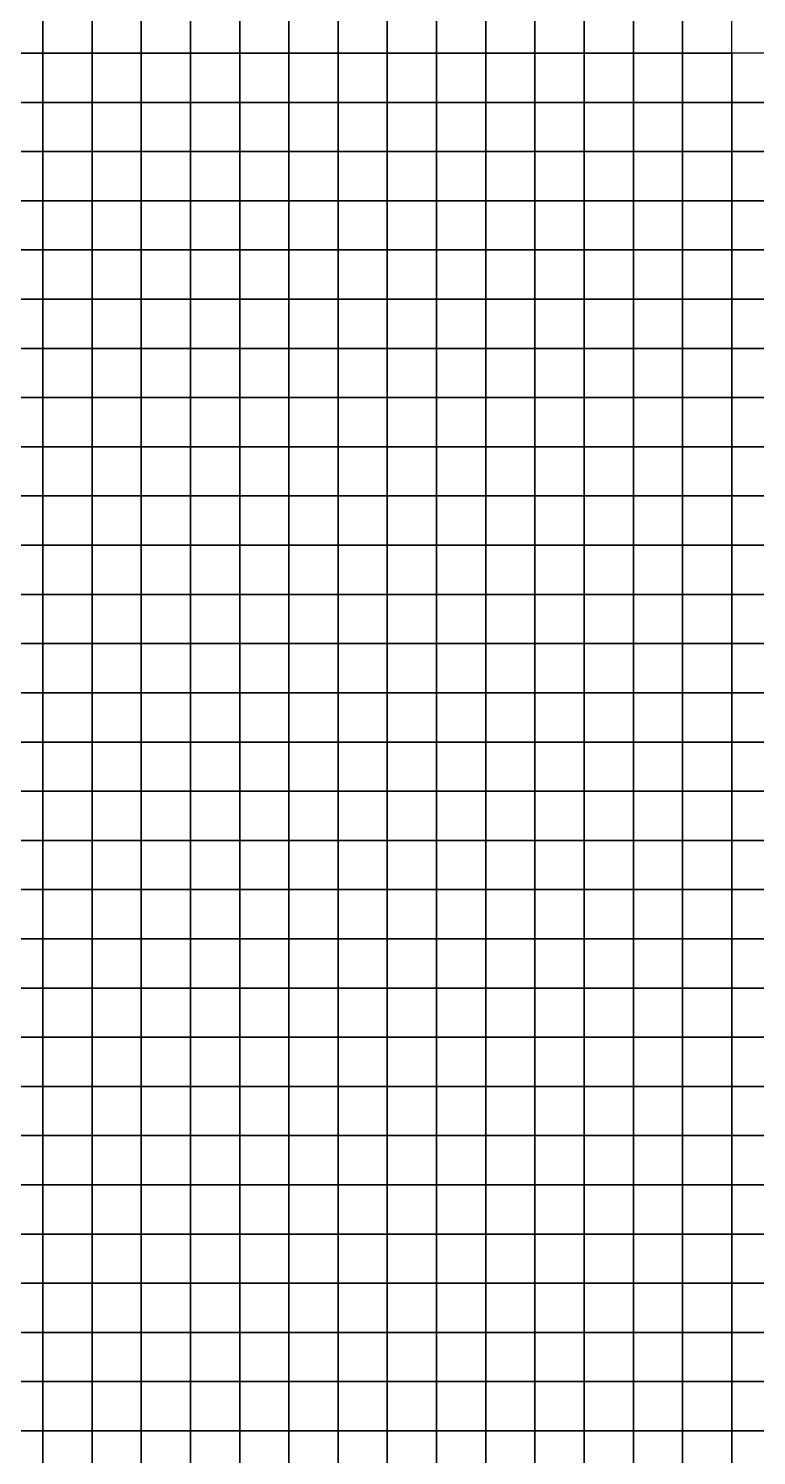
# Model space of a CAD drawing. Extents: x -2.8 to 74.5, y -0.2 to 18.4.
# Drawn here: x 57.41 to 60.37, y 6.1 to 11.9 of the extents above; entities that cross this region are included whole.
import ezdxf

# ---------------------------------------------------------------- set-up
doc = ezdxf.new("R2010")
doc.units = 0
doc.header["$MEASUREMENT"] = 0
doc.layers.add('layer_elements', color=7, linetype='Continuous')

msp = doc.modelspace()

# ---------------------------------------------------------------- linework, layer by layer
at = {"layer": 'layer_elements', "color": 171, "true_color": 0x8080ff}
for points in [[(57.27, 11.8), (57.47, 11.8), (57.47, 12), (57.27, 12)], [(57.47, 11.8), (57.67, 11.8), (57.67, 12), (57.47, 12)], [(57.67, 11.8), (57.87, 11.8), (57.87, 12), (57.67, 12)], [(57.87, 11.8), (58.07, 11.8), (58.07, 12), (57.87, 12)], [(58.07, 11.8), (58.27, 11.8), (58.27, 12), (58.07, 12)], [(58.27, 11.8), (58.47, 11.8), (58.47, 12), (58.27, 12)], [(58.47, 11.8), (58.67, 11.8), (58.67, 12), (58.47, 12)], [(58.67, 11.8), (58.87, 11.8), (58.87, 12), (58.67, 12)], [(58.87, 11.8), (59.07, 11.8), (59.07, 12), (58.87, 12)], [(59.07, 11.8), (59.27, 11.8), (59.27, 12), (59.07, 12)], [(59.27, 11.8), (59.47, 11.8), (59.47, 12), (59.27, 12)], [(57.27, 11.6), (57.47, 11.6), (57.47, 11.8), (57.27, 11.8)], [(57.47, 11.6), (57.67, 11.6), (57.67, 11.8), (57.47, 11.8)], [(57.67, 11.6), (57.87, 11.6), (57.87, 11.8), (57.67, 11.8)], [(57.87, 11.6), (58.07, 11.6), (58.07, 11.8), (57.87, 11.8)], [(58.07, 11.6), (58.27, 11.6), (58.27, 11.8), (58.07, 11.8)], [(58.27, 11.6), (58.47, 11.6), (58.47, 11.8), (58.27, 11.8)], [(58.47, 11.6), (58.67, 11.6), (58.67, 11.8), (58.47, 11.8)], [(58.67, 11.6), (58.87, 11.6), (58.87, 11.8), (58.67, 11.8)], [(58.87, 11.6), (59.07, 11.6), (59.07, 11.8), (58.87, 11.8)], [(59.07, 11.6), (59.27, 11.6), (59.27, 11.8), (59.07, 11.8)], [(59.27, 11.6), (59.47, 11.6), (59.47, 11.8), (59.27, 11.8)], [(59.47, 11.6), (59.67, 11.6), (59.67, 11.8), (59.47, 11.8)], [(57.27, 11.4), (57.47, 11.4), (57.47, 11.6), (57.27, 11.6)], [(57.47, 11.4), (57.67, 11.4), (57.67, 11.6), (57.47, 11.6)], [(57.67, 11.4), (57.87, 11.4), (57.87, 11.6), (57.67, 11.6)], [(57.87, 11.4), (58.07, 11.4), (58.07, 11.6), (57.87, 11.6)], [(58.07, 11.4), (58.27, 11.4), (58.27, 11.6), (58.07, 11.6)], [(58.27, 11.4), (58.47, 11.4), (58.47, 11.6), (58.27, 11.6)], [(58.47, 11.4), (58.67, 11.4), (58.67, 11.6), (58.47, 11.6)], [(58.67, 11.4), (58.87, 11.4), (58.87, 11.6), (58.67, 11.6)], [(58.87, 11.4), (59.07, 11.4), (59.07, 11.6), (58.87, 11.6)], [(59.07, 11.4), (59.27, 11.4), (59.27, 11.6), (59.07, 11.6)], [(59.27, 11.4), (59.47, 11.4), (59.47, 11.6), (59.27, 11.6)], [(57.27, 11.2), (57.47, 11.2), (57.47, 11.4), (57.27, 11.4)], [(57.47, 11.2), (57.67, 11.2), (57.67, 11.4), (57.47, 11.4)], [(57.67, 11.2), (57.87, 11.2), (57.87, 11.4), (57.67, 11.4)], [(57.87, 11.2), (58.07, 11.2), (58.07, 11.4), (57.87, 11.4)], [(58.07, 11.2), (58.27, 11.2), (58.27, 11.4), (58.07, 11.4)], [(58.27, 11.2), (58.47, 11.2), (58.47, 11.4), (58.27, 11.4)], [(58.47, 11.2), (58.67, 11.2), (58.67, 11.4), (58.47, 11.4)], [(58.67, 11.2), (58.87, 11.2), (58.87, 11.4), (58.67, 11.4)], [(58.87, 11.2), (59.07, 11.2), (59.07, 11.4), (58.87, 11.4)], [(59.07, 11.2), (59.27, 11.2), (59.27, 11.4), (59.07, 11.4)], [(59.27, 11.2), (59.47, 11.2), (59.47, 11.4), (59.27, 11.4)], [(57.27, 11), (57.47, 11), (57.47, 11.2), (57.27, 11.2)], [(57.47, 11), (57.67, 11), (57.67, 11.2), (57.47, 11.2)], [(57.67, 11), (57.87, 11), (57.87, 11.2), (57.67, 11.2)], [(57.87, 11), (58.07, 11), (58.07, 11.2), (57.87, 11.2)], [(58.07, 11), (58.27, 11), (58.27, 11.2), (58.07, 11.2)], [(58.27, 11), (58.47, 11), (58.47, 11.2), (58.27, 11.2)], [(58.47, 11), (58.67, 11), (58.67, 11.2), (58.47, 11.2)], [(58.67, 11), (58.87, 11), (58.87, 11.2), (58.67, 11.2)], [(58.87, 11), (59.07, 11), (59.07, 11.2), (58.87, 11.2)], [(59.07, 11), (59.27, 11), (59.27, 11.2), (59.07, 11.2)], [(59.27, 11), (59.47, 11), (59.47, 11.2), (59.27, 11.2)], [(57.27, 10.8), (57.47, 10.8), (57.47, 11), (57.27, 11)], [(57.47, 10.8), (57.67, 10.8), (57.67, 11), (57.47, 11)], [(57.67, 10.8), (57.87, 10.8), (57.87, 11), (57.67, 11)], [(57.87, 10.8), (58.07, 10.8), (58.07, 11), (57.87, 11)], [(58.07, 10.8), (58.27, 10.8), (58.27, 11), (58.07, 11)], [(58.27, 10.8), (58.47, 10.8), (58.47, 11), (58.27, 11)], [(58.47, 10.8), (58.67, 10.8), (58.67, 11), (58.47, 11)], [(58.67, 10.8), (58.87, 10.8), (58.87, 11), (58.67, 11)], [(58.87, 10.8), (59.07, 10.8), (59.07, 11), (58.87, 11)], [(59.07, 10.8), (59.27, 10.8), (59.27, 11), (59.07, 11)], [(59.27, 10.8), (59.47, 10.8), (59.47, 11), (59.27, 11)], [(57.27, 10.6), (57.47, 10.6), (57.47, 10.8), (57.27, 10.8)], [(57.47, 10.6), (57.67, 10.6), (57.67, 10.8), (57.47, 10.8)], [(57.67, 10.6), (57.87, 10.6), (57.87, 10.8), (57.67, 10.8)], [(57.87, 10.6), (58.07, 10.6), (58.07, 10.8), (57.87, 10.8)], [(58.07, 10.6), (58.27, 10.6), (58.27, 10.8), (58.07, 10.8)], [(58.27, 10.6), (58.47, 10.6), (58.47, 10.8), (58.27, 10.8)], [(58.47, 10.6), (58.67, 10.6), (58.67, 10.8), (58.47, 10.8)], [(58.67, 10.6), (58.87, 10.6), (58.87, 10.8), (58.67, 10.8)], [(58.87, 10.6), (59.07, 10.6), (59.07, 10.8), (58.87, 10.8)], [(59.07, 10.6), (59.27, 10.6), (59.27, 10.8), (59.07, 10.8)], [(59.27, 10.6), (59.47, 10.6), (59.47, 10.8), (59.27, 10.8)], [(59.47, 10.6), (59.67, 10.6), (59.67, 10.8), (59.47, 10.8)], [(57.27, 10.4), (57.47, 10.4), (57.47, 10.6), (57.27, 10.6)], [(57.47, 10.4), (57.67, 10.4), (57.67, 10.6), (57.47, 10.6)], [(57.67, 10.4), (57.87, 10.4), (57.87, 10.6), (57.67, 10.6)], [(57.87, 10.4), (58.07, 10.4), (58.07, 10.6), (57.87, 10.6)], [(58.07, 10.4), (58.27, 10.4), (58.27, 10.6), (58.07, 10.6)], [(58.27, 10.4), (58.47, 10.4), (58.47, 10.6), (58.27, 10.6)], [(58.47, 10.4), (58.67, 10.4), (58.67, 10.6), (58.47, 10.6)], [(58.67, 10.4), (58.87, 10.4), (58.87, 10.6), (58.67, 10.6)], [(58.87, 10.4), (59.07, 10.4), (59.07, 10.6), (58.87, 10.6)], [(59.07, 10.4), (59.27, 10.4), (59.27, 10.6), (59.07, 10.6)], [(59.27, 10.4), (59.47, 10.4), (59.47, 10.6), (59.27, 10.6)], [(59.47, 10.4), (59.67, 10.4), (59.67, 10.6), (59.47, 10.6)], [(59.67, 10.4), (59.87, 10.4), (59.87, 10.6), (59.67, 10.6)], [(57.27, 10.2), (57.47, 10.2), (57.47, 10.4), (57.27, 10.4)], [(57.47, 10.2), (57.67, 10.2), (57.67, 10.4), (57.47, 10.4)], [(57.67, 10.2), (57.87, 10.2), (57.87, 10.4), (57.67, 10.4)], [(57.87, 10.2), (58.07, 10.2), (58.07, 10.4), (57.87, 10.4)], [(58.07, 10.2), (58.27, 10.2), (58.27, 10.4), (58.07, 10.4)], [(58.27, 10.2), (58.47, 10.2), (58.47, 10.4), (58.27, 10.4)], [(58.47, 10.2), (58.67, 10.2), (58.67, 10.4), (58.47, 10.4)], [(58.67, 10.2), (58.87, 10.2), (58.87, 10.4), (58.67, 10.4)], [(58.87, 10.2), (59.07, 10.2), (59.07, 10.4), (58.87, 10.4)], [(59.07, 10.2), (59.27, 10.2), (59.27, 10.4), (59.07, 10.4)], [(59.27, 10.2), (59.47, 10.2), (59.47, 10.4), (59.27, 10.4)], [(59.47, 10.2), (59.67, 10.2), (59.67, 10.4), (59.47, 10.4)], [(59.67, 10.2), (59.87, 10.2), (59.87, 10.4), (59.67, 10.4)], [(59.87, 10.2), (60.07, 10.2), (60.07, 10.4), (59.87, 10.4)], [(60.07, 10.2), (60.27, 10.2), (60.27, 10.4), (60.07, 10.4)], [(60.27, 10.2), (60.47, 10.2), (60.47, 10.4), (60.27, 10.4)], [(57.27, 10), (57.47, 10), (57.47, 10.2), (57.27, 10.2)], [(57.47, 10), (57.67, 10), (57.67, 10.2), (57.47, 10.2)], [(57.67, 10), (57.87, 10), (57.87, 10.2), (57.67, 10.2)], [(57.87, 10), (58.07, 10), (58.07, 10.2), (57.87, 10.2)], [(58.07, 10), (58.27, 10), (58.27, 10.2), (58.07, 10.2)], [(58.27, 10), (58.47, 10), (58.47, 10.2), (58.27, 10.2)], [(58.47, 10), (58.67, 10), (58.67, 10.2), (58.47, 10.2)], [(58.67, 10), (58.87, 10), (58.87, 10.2), (58.67, 10.2)], [(58.87, 10), (59.07, 10), (59.07, 10.2), (58.87, 10.2)], [(59.07, 10), (59.27, 10), (59.27, 10.2), (59.07, 10.2)], [(59.27, 10), (59.47, 10), (59.47, 10.2), (59.27, 10.2)], [(59.47, 10), (59.67, 10), (59.67, 10.2), (59.47, 10.2)], [(59.67, 10), (59.87, 10), (59.87, 10.2), (59.67, 10.2)], [(59.87, 10), (60.07, 10), (60.07, 10.2), (59.87, 10.2)], [(60.07, 10), (60.27, 10), (60.27, 10.2), (60.07, 10.2)], [(60.27, 10), (60.47, 10), (60.47, 10.2), (60.27, 10.2)], [(57.27, 9.8), (57.47, 9.8), (57.47, 10), (57.27, 10)], [(57.47, 9.8), (57.67, 9.8), (57.67, 10), (57.47, 10)], [(57.67, 9.8), (57.87, 9.8), (57.87, 10), (57.67, 10)], [(57.87, 9.8), (58.07, 9.8), (58.07, 10), (57.87, 10)], [(58.07, 9.8), (58.27, 9.8), (58.27, 10), (58.07, 10)], [(58.27, 9.8), (58.47, 9.8), (58.47, 10), (58.27, 10)], [(58.47, 9.8), (58.67, 9.8), (58.67, 10), (58.47, 10)], [(58.67, 9.8), (58.87, 9.8), (58.87, 10), (58.67, 10)], [(58.87, 9.8), (59.07, 9.8), (59.07, 10), (58.87, 10)], [(59.07, 9.8), (59.27, 9.8), (59.27, 10), (59.07, 10)], [(59.27, 9.8), (59.47, 9.8), (59.47, 10), (59.27, 10)], [(59.47, 9.8), (59.67, 9.8), (59.67, 10), (59.47, 10)], [(59.67, 9.8), (59.87, 9.8), (59.87, 10), (59.67, 10)], [(59.87, 9.8), (60.07, 9.8), (60.07, 10), (59.87, 10)], [(60.07, 9.8), (60.27, 9.8), (60.27, 10), (60.07, 10)], [(60.27, 9.8), (60.47, 9.8), (60.47, 10), (60.27, 10)], [(57.27, 9.6), (57.47, 9.6), (57.47, 9.8), (57.27, 9.8)], [(57.47, 9.6), (57.67, 9.6), (57.67, 9.8), (57.47, 9.8)], [(57.67, 9.6), (57.87, 9.6), (57.87, 9.8), (57.67, 9.8)], [(57.87, 9.6), (58.07, 9.6), (58.07, 9.8), (57.87, 9.8)], [(58.07, 9.6), (58.27, 9.6), (58.27, 9.8), (58.07, 9.8)], [(58.27, 9.6), (58.47, 9.6), (58.47, 9.8), (58.27, 9.8)], [(58.47, 9.6), (58.67, 9.6), (58.67, 9.8), (58.47, 9.8)], [(58.67, 9.6), (58.87, 9.6), (58.87, 9.8), (58.67, 9.8)], [(58.87, 9.6), (59.07, 9.6), (59.07, 9.8), (58.87, 9.8)], [(59.07, 9.6), (59.27, 9.6), (59.27, 9.8), (59.07, 9.8)], [(59.27, 9.6), (59.47, 9.6), (59.47, 9.8), (59.27, 9.8)], [(59.47, 9.6), (59.67, 9.6), (59.67, 9.8), (59.47, 9.8)], [(59.67, 9.6), (59.87, 9.6), (59.87, 9.8), (59.67, 9.8)], [(59.87, 9.6), (60.07, 9.6), (60.07, 9.8), (59.87, 9.8)], [(60.07, 9.6), (60.27, 9.6), (60.27, 9.8), (60.07, 9.8)], [(60.27, 9.6), (60.47, 9.6), (60.47, 9.8), (60.27, 9.8)], [(57.27, 9.4), (57.47, 9.4), (57.47, 9.6), (57.27, 9.6)], [(57.47, 9.4), (57.67, 9.4), (57.67, 9.6), (57.47, 9.6)], [(57.67, 9.4), (57.87, 9.4), (57.87, 9.6), (57.67, 9.6)], [(57.87, 9.4), (58.07, 9.4), (58.07, 9.6), (57.87, 9.6)], [(58.07, 9.4), (58.27, 9.4), (58.27, 9.6), (58.07, 9.6)], [(58.27, 9.4), (58.47, 9.4), (58.47, 9.6), (58.27, 9.6)], [(58.47, 9.4), (58.67, 9.4), (58.67, 9.6), (58.47, 9.6)], [(58.67, 9.4), (58.87, 9.4), (58.87, 9.6), (58.67, 9.6)], [(58.87, 9.4), (59.07, 9.4), (59.07, 9.6), (58.87, 9.6)], [(59.07, 9.4), (59.27, 9.4), (59.27, 9.6), (59.07, 9.6)], [(59.27, 9.4), (59.47, 9.4), (59.47, 9.6), (59.27, 9.6)], [(59.47, 9.4), (59.67, 9.4), (59.67, 9.6), (59.47, 9.6)], [(59.67, 9.4), (59.87, 9.4), (59.87, 9.6), (59.67, 9.6)], [(59.87, 9.4), (60.07, 9.4), (60.07, 9.6), (59.87, 9.6)], [(60.07, 9.4), (60.27, 9.4), (60.27, 9.6), (60.07, 9.6)], [(60.27, 9.4), (60.47, 9.4), (60.47, 9.6), (60.27, 9.6)], [(57.27, 9.2), (57.47, 9.2), (57.47, 9.4), (57.27, 9.4)], [(57.47, 9.2), (57.67, 9.2), (57.67, 9.4), (57.47, 9.4)], [(57.67, 9.2), (57.87, 9.2), (57.87, 9.4), (57.67, 9.4)], [(57.87, 9.2), (58.07, 9.2), (58.07, 9.4), (57.87, 9.4)], [(58.07, 9.2), (58.27, 9.2), (58.27, 9.4), (58.07, 9.4)], [(58.27, 9.2), (58.47, 9.2), (58.47, 9.4), (58.27, 9.4)], [(58.47, 9.2), (58.67, 9.2), (58.67, 9.4), (58.47, 9.4)], [(58.67, 9.2), (58.87, 9.2), (58.87, 9.4), (58.67, 9.4)], [(58.87, 9.2), (59.07, 9.2), (59.07, 9.4), (58.87, 9.4)], [(59.07, 9.2), (59.27, 9.2), (59.27, 9.4), (59.07, 9.4)], [(59.27, 9.2), (59.47, 9.2), (59.47, 9.4), (59.27, 9.4)], [(59.47, 9.2), (59.67, 9.2), (59.67, 9.4), (59.47, 9.4)], [(59.67, 9.2), (59.87, 9.2), (59.87, 9.4), (59.67, 9.4)], [(59.87, 9.2), (60.07, 9.2), (60.07, 9.4), (59.87, 9.4)], [(60.07, 9.2), (60.27, 9.2), (60.27, 9.4), (60.07, 9.4)], [(60.27, 9.2), (60.47, 9.2), (60.47, 9.4), (60.27, 9.4)], [(57.27, 9), (57.47, 9), (57.47, 9.2), (57.27, 9.2)], [(57.47, 9), (57.67, 9), (57.67, 9.2), (57.47, 9.2)], [(57.67, 9), (57.87, 9), (57.87, 9.2), (57.67, 9.2)], [(57.87, 9), (58.07, 9), (58.07, 9.2), (57.87, 9.2)], [(58.07, 9), (58.27, 9), (58.27, 9.2), (58.07, 9.2)], [(58.27, 9), (58.47, 9), (58.47, 9.2), (58.27, 9.2)], [(58.47, 9), (58.67, 9), (58.67, 9.2), (58.47, 9.2)], [(58.67, 9), (58.87, 9), (58.87, 9.2), (58.67, 9.2)], [(58.87, 9), (59.07, 9), (59.07, 9.2), (58.87, 9.2)], [(59.07, 9), (59.27, 9), (59.27, 9.2), (59.07, 9.2)], [(59.27, 9), (59.47, 9), (59.47, 9.2), (59.27, 9.2)], [(59.47, 9), (59.67, 9), (59.67, 9.2), (59.47, 9.2)], [(59.67, 9), (59.87, 9), (59.87, 9.2), (59.67, 9.2)], [(59.87, 9), (60.07, 9), (60.07, 9.2), (59.87, 9.2)], [(60.07, 9), (60.27, 9), (60.27, 9.2), (60.07, 9.2)], [(60.27, 9), (60.47, 9), (60.47, 9.2), (60.27, 9.2)], [(57.27, 8.8), (57.47, 8.8), (57.47, 9), (57.27, 9)], [(57.47, 8.8), (57.67, 8.8), (57.67, 9), (57.47, 9)], [(57.67, 8.8), (57.87, 8.8), (57.87, 9), (57.67, 9)], [(57.87, 8.8), (58.07, 8.8), (58.07, 9), (57.87, 9)], [(58.07, 8.8), (58.27, 8.8), (58.27, 9), (58.07, 9)], [(58.27, 8.8), (58.47, 8.8), (58.47, 9), (58.27, 9)], [(58.47, 8.8), (58.67, 8.8), (58.67, 9), (58.47, 9)], [(58.67, 8.8), (58.87, 8.8), (58.87, 9), (58.67, 9)], [(58.87, 8.8), (59.07, 8.8), (59.07, 9), (58.87, 9)], [(59.07, 8.8), (59.27, 8.8), (59.27, 9), (59.07, 9)], [(59.27, 8.8), (59.47, 8.8), (59.47, 9), (59.27, 9)], [(59.47, 8.8), (59.67, 8.8), (59.67, 9), (59.47, 9)], [(59.67, 8.8), (59.87, 8.8), (59.87, 9), (59.67, 9)], [(59.87, 8.8), (60.07, 8.8), (60.07, 9), (59.87, 9)], [(60.07, 8.8), (60.27, 8.8), (60.27, 9), (60.07, 9)], [(60.27, 8.8), (60.47, 8.8), (60.47, 9), (60.27, 9)], [(57.27, 8.6), (57.47, 8.6), (57.47, 8.8), (57.27, 8.8)], [(57.47, 8.6), (57.67, 8.6), (57.67, 8.8), (57.47, 8.8)], [(57.67, 8.6), (57.87, 8.6), (57.87, 8.8), (57.67, 8.8)], [(57.87, 8.6), (58.07, 8.6), (58.07, 8.8), (57.87, 8.8)], [(58.07, 8.6), (58.27, 8.6), (58.27, 8.8), (58.07, 8.8)], [(58.27, 8.6), (58.47, 8.6), (58.47, 8.8), (58.27, 8.8)], [(58.47, 8.6), (58.67, 8.6), (58.67, 8.8), (58.47, 8.8)], [(58.67, 8.6), (58.87, 8.6), (58.87, 8.8), (58.67, 8.8)], [(58.87, 8.6), (59.07, 8.6), (59.07, 8.8), (58.87, 8.8)], [(59.07, 8.6), (59.27, 8.6), (59.27, 8.8), (59.07, 8.8)], [(59.27, 8.6), (59.47, 8.6), (59.47, 8.8), (59.27, 8.8)], [(59.47, 8.6), (59.67, 8.6), (59.67, 8.8), (59.47, 8.8)], [(59.67, 8.6), (59.87, 8.6), (59.87, 8.8), (59.67, 8.8)], [(59.87, 8.6), (60.07, 8.6), (60.07, 8.8), (59.87, 8.8)], [(60.07, 8.6), (60.27, 8.6), (60.27, 8.8), (60.07, 8.8)], [(60.27, 8.6), (60.47, 8.6), (60.47, 8.8), (60.27, 8.8)], [(57.27, 8.4), (57.47, 8.4), (57.47, 8.6), (57.27, 8.6)], [(57.47, 8.4), (57.67, 8.4), (57.67, 8.6), (57.47, 8.6)], [(57.67, 8.4), (57.87, 8.4), (57.87, 8.6), (57.67, 8.6)], [(57.87, 8.4), (58.07, 8.4), (58.07, 8.6), (57.87, 8.6)], [(58.07, 8.4), (58.27, 8.4), (58.27, 8.6), (58.07, 8.6)], [(58.27, 8.4), (58.47, 8.4), (58.47, 8.6), (58.27, 8.6)], [(58.47, 8.4), (58.67, 8.4), (58.67, 8.6), (58.47, 8.6)], [(58.67, 8.4), (58.87, 8.4), (58.87, 8.6), (58.67, 8.6)], [(58.87, 8.4), (59.07, 8.4), (59.07, 8.6), (58.87, 8.6)], [(59.07, 8.4), (59.27, 8.4), (59.27, 8.6), (59.07, 8.6)], [(59.27, 8.4), (59.47, 8.4), (59.47, 8.6), (59.27, 8.6)], [(59.47, 8.4), (59.67, 8.4), (59.67, 8.6), (59.47, 8.6)], [(59.67, 8.4), (59.87, 8.4), (59.87, 8.6), (59.67, 8.6)], [(59.87, 8.4), (60.07, 8.4), (60.07, 8.6), (59.87, 8.6)], [(60.07, 8.4), (60.27, 8.4), (60.27, 8.6), (60.07, 8.6)], [(60.27, 8.4), (60.47, 8.4), (60.47, 8.6), (60.27, 8.6)], [(57.27, 8.2), (57.47, 8.2), (57.47, 8.4), (57.27, 8.4)], [(57.47, 8.2), (57.67, 8.2), (57.67, 8.4), (57.47, 8.4)], [(57.67, 8.2), (57.87, 8.2), (57.87, 8.4), (57.67, 8.4)], [(57.87, 8.2), (58.07, 8.2), (58.07, 8.4), (57.87, 8.4)], [(58.07, 8.2), (58.27, 8.2), (58.27, 8.4), (58.07, 8.4)], [(58.27, 8.2), (58.47, 8.2), (58.47, 8.4), (58.27, 8.4)], [(58.47, 8.2), (58.67, 8.2), (58.67, 8.4), (58.47, 8.4)], [(58.67, 8.2), (58.87, 8.2), (58.87, 8.4), (58.67, 8.4)], [(58.87, 8.2), (59.07, 8.2), (59.07, 8.4), (58.87, 8.4)], [(59.07, 8.2), (59.27, 8.2), (59.27, 8.4), (59.07, 8.4)], [(59.27, 8.2), (59.47, 8.2), (59.47, 8.4), (59.27, 8.4)], [(59.47, 8.2), (59.67, 8.2), (59.67, 8.4), (59.47, 8.4)], [(59.67, 8.2), (59.87, 8.2), (59.87, 8.4), (59.67, 8.4)], [(59.87, 8.2), (60.07, 8.2), (60.07, 8.4), (59.87, 8.4)], [(60.07, 8.2), (60.27, 8.2), (60.27, 8.4), (60.07, 8.4)], [(60.27, 8.2), (60.47, 8.2), (60.47, 8.4), (60.27, 8.4)], [(57.27, 8), (57.47, 8), (57.47, 8.2), (57.27, 8.2)], [(57.47, 8), (57.67, 8), (57.67, 8.2), (57.47, 8.2)], [(57.67, 8), (57.87, 8), (57.87, 8.2), (57.67, 8.2)], [(57.87, 8), (58.07, 8), (58.07, 8.2), (57.87, 8.2)], [(58.07, 8), (58.27, 8), (58.27, 8.2), (58.07, 8.2)], [(58.27, 8), (58.47, 8), (58.47, 8.2), (58.27, 8.2)], [(58.47, 8), (58.67, 8), (58.67, 8.2), (58.47, 8.2)], [(58.67, 8), (58.87, 8), (58.87, 8.2), (58.67, 8.2)], [(58.87, 8), (59.07, 8), (59.07, 8.2), (58.87, 8.2)], [(59.07, 8), (59.27, 8), (59.27, 8.2), (59.07, 8.2)], [(59.27, 8), (59.47, 8), (59.47, 8.2), (59.27, 8.2)], [(59.47, 8), (59.67, 8), (59.67, 8.2), (59.47, 8.2)], [(59.67, 8), (59.87, 8), (59.87, 8.2), (59.67, 8.2)], [(59.87, 8), (60.07, 8), (60.07, 8.2), (59.87, 8.2)], [(60.07, 8), (60.27, 8), (60.27, 8.2), (60.07, 8.2)], [(60.27, 8), (60.47, 8), (60.47, 8.2), (60.27, 8.2)], [(57.27, 7.8), (57.47, 7.8), (57.47, 8), (57.27, 8)], [(57.47, 7.8), (57.67, 7.8), (57.67, 8), (57.47, 8)], [(57.67, 7.8), (57.87, 7.8), (57.87, 8), (57.67, 8)], [(57.87, 7.8), (58.07, 7.8), (58.07, 8), (57.87, 8)], [(58.07, 7.8), (58.27, 7.8), (58.27, 8), (58.07, 8)], [(58.27, 7.8), (58.47, 7.8), (58.47, 8), (58.27, 8)], [(58.47, 7.8), (58.67, 7.8), (58.67, 8), (58.47, 8)], [(58.67, 7.8), (58.87, 7.8), (58.87, 8), (58.67, 8)], [(58.87, 7.8), (59.07, 7.8), (59.07, 8), (58.87, 8)], [(59.07, 7.8), (59.27, 7.8), (59.27, 8), (59.07, 8)], [(59.27, 7.8), (59.47, 7.8), (59.47, 8), (59.27, 8)], [(59.47, 7.8), (59.67, 7.8), (59.67, 8), (59.47, 8)], [(59.67, 7.8), (59.87, 7.8), (59.87, 8), (59.67, 8)], [(59.87, 7.8), (60.07, 7.8), (60.07, 8), (59.87, 8)], [(60.07, 7.8), (60.27, 7.8), (60.27, 8), (60.07, 8)], [(60.27, 7.8), (60.47, 7.8), (60.47, 8), (60.27, 8)], [(57.27, 7.6), (57.47, 7.6), (57.47, 7.8), (57.27, 7.8)], [(57.47, 7.6), (57.67, 7.6), (57.67, 7.8), (57.47, 7.8)], [(57.67, 7.6), (57.87, 7.6), (57.87, 7.8), (57.67, 7.8)], [(57.87, 7.6), (58.07, 7.6), (58.07, 7.8), (57.87, 7.8)], [(58.07, 7.6), (58.27, 7.6), (58.27, 7.8), (58.07, 7.8)], [(58.27, 7.6), (58.47, 7.6), (58.47, 7.8), (58.27, 7.8)], [(58.47, 7.6), (58.67, 7.6), (58.67, 7.8), (58.47, 7.8)], [(58.67, 7.6), (58.87, 7.6), (58.87, 7.8), (58.67, 7.8)], [(58.87, 7.6), (59.07, 7.6), (59.07, 7.8), (58.87, 7.8)], [(59.07, 7.6), (59.27, 7.6), (59.27, 7.8), (59.07, 7.8)], [(59.27, 7.6), (59.47, 7.6), (59.47, 7.8), (59.27, 7.8)], [(59.47, 7.6), (59.67, 7.6), (59.67, 7.8), (59.47, 7.8)], [(59.67, 7.6), (59.87, 7.6), (59.87, 7.8), (59.67, 7.8)], [(59.87, 7.6), (60.07, 7.6), (60.07, 7.8), (59.87, 7.8)], [(60.07, 7.6), (60.27, 7.6), (60.27, 7.8), (60.07, 7.8)], [(60.27, 7.6), (60.47, 7.6), (60.47, 7.8), (60.27, 7.8)], [(57.27, 7.4), (57.47, 7.4), (57.47, 7.6), (57.27, 7.6)], [(57.47, 7.4), (57.67, 7.4), (57.67, 7.6), (57.47, 7.6)], [(57.67, 7.4), (57.87, 7.4), (57.87, 7.6), (57.67, 7.6)], [(57.87, 7.4), (58.07, 7.4), (58.07, 7.6), (57.87, 7.6)], [(58.07, 7.4), (58.27, 7.4), (58.27, 7.6), (58.07, 7.6)], [(58.27, 7.4), (58.47, 7.4), (58.47, 7.6), (58.27, 7.6)], [(58.47, 7.4), (58.67, 7.4), (58.67, 7.6), (58.47, 7.6)], [(58.67, 7.4), (58.87, 7.4), (58.87, 7.6), (58.67, 7.6)], [(58.87, 7.4), (59.07, 7.4), (59.07, 7.6), (58.87, 7.6)], [(59.07, 7.4), (59.27, 7.4), (59.27, 7.6), (59.07, 7.6)], [(59.27, 7.4), (59.47, 7.4), (59.47, 7.6), (59.27, 7.6)], [(59.47, 7.4), (59.67, 7.4), (59.67, 7.6), (59.47, 7.6)], [(59.67, 7.4), (59.87, 7.4), (59.87, 7.6), (59.67, 7.6)], [(59.87, 7.4), (60.07, 7.4), (60.07, 7.6), (59.87, 7.6)], [(60.07, 7.4), (60.27, 7.4), (60.27, 7.6), (60.07, 7.6)], [(57.27, 7.2), (57.47, 7.2), (57.47, 7.4), (57.27, 7.4)], [(57.47, 7.2), (57.67, 7.2), (57.67, 7.4), (57.47, 7.4)], [(57.67, 7.2), (57.87, 7.2), (57.87, 7.4), (57.67, 7.4)], [(57.87, 7.2), (58.07, 7.2), (58.07, 7.4), (57.87, 7.4)], [(58.07, 7.2), (58.27, 7.2), (58.27, 7.4), (58.07, 7.4)], [(58.27, 7.2), (58.47, 7.2), (58.47, 7.4), (58.27, 7.4)], [(58.47, 7.2), (58.67, 7.2), (58.67, 7.4), (58.47, 7.4)], [(58.67, 7.2), (58.87, 7.2), (58.87, 7.4), (58.67, 7.4)], [(58.87, 7.2), (59.07, 7.2), (59.07, 7.4), (58.87, 7.4)], [(59.07, 7.2), (59.27, 7.2), (59.27, 7.4), (59.07, 7.4)], [(59.27, 7.2), (59.47, 7.2), (59.47, 7.4), (59.27, 7.4)], [(59.47, 7.2), (59.67, 7.2), (59.67, 7.4), (59.47, 7.4)], [(59.67, 7.2), (59.87, 7.2), (59.87, 7.4), (59.67, 7.4)], [(59.87, 7.2), (60.07, 7.2), (60.07, 7.4), (59.87, 7.4)], [(60.07, 7.2), (60.27, 7.2), (60.27, 7.4), (60.07, 7.4)], [(57.27, 7), (57.47, 7, 0), (57.47, 7.2), (57.27, 7.2)], [(57.47, 7, 0), (57.67, 7, 0), (57.67, 7.2), (57.47, 7.2)], [(57.67, 7, 0), (57.87, 7, 0), (57.87, 7.2), (57.67, 7.2)], [(57.87, 7, 0), (58.07, 7, 0), (58.07, 7.2), (57.87, 7.2)], [(58.07, 7, 0), (58.27, 7, 0), (58.27, 7.2), (58.07, 7.2)], [(58.27, 7, 0), (58.47, 7, 0), (58.47, 7.2), (58.27, 7.2)], [(58.47, 7, 0), (58.67, 7, 0), (58.67, 7.2), (58.47, 7.2)], [(58.67, 7, 0), (58.87, 7, 0), (58.87, 7.2), (58.67, 7.2)], [(58.87, 7, 0), (59.07, 7, 0), (59.07, 7.2), (58.87, 7.2)], [(59.07, 7, 0), (59.27, 7, 0), (59.27, 7.2), (59.07, 7.2)], [(59.27, 7, 0), (59.47, 7, 0), (59.47, 7.2), (59.27, 7.2)], [(59.47, 7, 0), (59.67, 7, 0), (59.67, 7.2), (59.47, 7.2)], [(59.67, 7, 0), (59.87, 7, 0), (59.87, 7.2), (59.67, 7.2)], [(59.87, 7, 0), (60.07, 7, 0), (60.07, 7.2), (59.87, 7.2)], [(60.07, 7, 0), (60.27, 7, 0), (60.27, 7.2), (60.07, 7.2)], [(57.27, 6.8), (57.47, 6.8, 0), (57.47, 7, 0), (57.27, 7)], [(57.47, 6.8, 0), (57.67, 6.8), (57.67, 7, 0), (57.47, 7, 0)], [(57.67, 6.8), (57.87, 6.8), (57.87, 7, 0), (57.67, 7, 0)], [(57.87, 6.8), (58.07, 6.8), (58.07, 7, 0), (57.87, 7, 0)], [(58.07, 6.8), (58.27, 6.8), (58.27, 7, 0), (58.07, 7, 0)], [(58.27, 6.8), (58.47, 6.8), (58.47, 7, 0), (58.27, 7, 0)], [(58.47, 6.8), (58.67, 6.8), (58.67, 7, 0), (58.47, 7, 0)], [(58.67, 6.8), (58.87, 6.8), (58.87, 7, 0), (58.67, 7, 0)], [(58.87, 6.8), (59.07, 6.8), (59.07, 7, 0), (58.87, 7, 0)], [(59.07, 6.8), (59.27, 6.8), (59.27, 7, 0), (59.07, 7, 0)], [(59.27, 6.8), (59.47, 6.8), (59.47, 7, 0), (59.27, 7, 0)], [(59.47, 6.8), (59.67, 6.8), (59.67, 7, 0), (59.47, 7, 0)], [(59.67, 6.8), (59.87, 6.8), (59.87, 7, 0), (59.67, 7, 0)], [(59.87, 6.8), (60.07, 6.8), (60.07, 7, 0), (59.87, 7, 0)], [(60.07, 6.8), (60.27, 6.8), (60.27, 7, 0), (60.07, 7, 0)], [(57.27, 6.6), (57.47, 6.6, 0), (57.47, 6.8, 0), (57.27, 6.8)], [(57.47, 6.6, 0), (57.67, 6.6), (57.67, 6.8), (57.47, 6.8, 0)], [(57.67, 6.6), (57.87, 6.6), (57.87, 6.8), (57.67, 6.8)], [(57.87, 6.6), (58.07, 6.6), (58.07, 6.8), (57.87, 6.8)], [(58.07, 6.6), (58.27, 6.6), (58.27, 6.8), (58.07, 6.8)], [(58.27, 6.6), (58.47, 6.6), (58.47, 6.8), (58.27, 6.8)], [(58.47, 6.6), (58.67, 6.6), (58.67, 6.8), (58.47, 6.8)], [(58.67, 6.6), (58.87, 6.6), (58.87, 6.8), (58.67, 6.8)], [(58.87, 6.6), (59.07, 6.6), (59.07, 6.8), (58.87, 6.8)], [(59.07, 6.6), (59.27, 6.6), (59.27, 6.8), (59.07, 6.8)], [(59.27, 6.6), (59.47, 6.6), (59.47, 6.8), (59.27, 6.8)], [(59.47, 6.6), (59.67, 6.6), (59.67, 6.8), (59.47, 6.8)], [(59.67, 6.6), (59.87, 6.6), (59.87, 6.8), (59.67, 6.8)], [(59.87, 6.6), (60.07, 6.6), (60.07, 6.8), (59.87, 6.8)], [(60.07, 6.6), (60.27, 6.6), (60.27, 6.8), (60.07, 6.8)], [(57.27, 6.4), (57.47, 6.4, 0), (57.47, 6.6, 0), (57.27, 6.6)], [(57.47, 6.4, 0), (57.67, 6.4), (57.67, 6.6), (57.47, 6.6, 0)], [(57.67, 6.4), (57.87, 6.4), (57.87, 6.6), (57.67, 6.6)], [(57.87, 6.4), (58.07, 6.4), (58.07, 6.6), (57.87, 6.6)], [(58.07, 6.4), (58.27, 6.4), (58.27, 6.6), (58.07, 6.6)], [(58.27, 6.4), (58.47, 6.4), (58.47, 6.6), (58.27, 6.6)], [(58.47, 6.4), (58.67, 6.4), (58.67, 6.6), (58.47, 6.6)], [(58.67, 6.4), (58.87, 6.4), (58.87, 6.6), (58.67, 6.6)], [(58.87, 6.4), (59.07, 6.4), (59.07, 6.6), (58.87, 6.6)], [(59.07, 6.4), (59.27, 6.4), (59.27, 6.6), (59.07, 6.6)], [(59.27, 6.4), (59.47, 6.4), (59.47, 6.6), (59.27, 6.6)], [(59.47, 6.4), (59.67, 6.4), (59.67, 6.6), (59.47, 6.6)], [(59.67, 6.4), (59.87, 6.4), (59.87, 6.6), (59.67, 6.6)], [(59.87, 6.4), (60.07, 6.4), (60.07, 6.6), (59.87, 6.6)], [(60.07, 6.4), (60.27, 6.4), (60.27, 6.6), (60.07, 6.6)], [(60.27, 6.4), (60.47, 6.4), (60.47, 6.6), (60.27, 6.6)], [(57.27, 6.2), (57.47, 6.2, 0), (57.47, 6.4, 0), (57.27, 6.4)], [(57.47, 6.2, 0), (57.67, 6.2), (57.67, 6.4), (57.47, 6.4, 0)], [(57.67, 6.2), (57.87, 6.2), (57.87, 6.4), (57.67, 6.4)], [(57.87, 6.2), (58.07, 6.2), (58.07, 6.4), (57.87, 6.4)], [(58.07, 6.2), (58.27, 6.2), (58.27, 6.4), (58.07, 6.4)], [(58.27, 6.2), (58.47, 6.2), (58.47, 6.4), (58.27, 6.4)], [(58.47, 6.2), (58.67, 6.2), (58.67, 6.4), (58.47, 6.4)], [(58.67, 6.2), (58.87, 6.2), (58.87, 6.4), (58.67, 6.4)], [(58.87, 6.2), (59.07, 6.2), (59.07, 6.4), (58.87, 6.4)], [(59.07, 6.2), (59.27, 6.2), (59.27, 6.4), (59.07, 6.4)], [(59.27, 6.2), (59.47, 6.2), (59.47, 6.4), (59.27, 6.4)], [(59.47, 6.2), (59.67, 6.2), (59.67, 6.4), (59.47, 6.4)], [(59.67, 6.2), (59.87, 6.2), (59.87, 6.4), (59.67, 6.4)], [(59.87, 6.2), (60.07, 6.2), (60.07, 6.4), (59.87, 6.4)], [(60.07, 6.2), (60.27, 6.2), (60.27, 6.4), (60.07, 6.4)], [(60.27, 6.2), (60.47, 6.2), (60.47, 6.4), (60.27, 6.4)], [(57.27, 6), (57.47, 6, 0), (57.47, 6.2, 0), (57.27, 6.2)], [(57.47, 6, 0), (57.67, 6), (57.67, 6.2), (57.47, 6.2, 0)], [(57.67, 6), (57.87, 6), (57.87, 6.2), (57.67, 6.2)], [(57.87, 6), (58.07, 6), (58.07, 6.2), (57.87, 6.2)], [(58.07, 6), (58.27, 6), (58.27, 6.2), (58.07, 6.2)], [(58.27, 6), (58.47, 6), (58.47, 6.2), (58.27, 6.2)], [(58.47, 6), (58.67, 6), (58.67, 6.2), (58.47, 6.2)], [(58.67, 6), (58.87, 6), (58.87, 6.2), (58.67, 6.2)], [(58.87, 6), (59.07, 6), (59.07, 6.2), (58.87, 6.2)], [(59.07, 6), (59.27, 6), (59.27, 6.2), (59.07, 6.2)], [(59.27, 6), (59.47, 6), (59.47, 6.2), (59.27, 6.2)], [(59.47, 6), (59.67, 6), (59.67, 6.2), (59.47, 6.2)], [(59.67, 6), (59.87, 6), (59.87, 6.2), (59.67, 6.2)], [(59.87, 6), (60.07, 6), (60.07, 6.2), (59.87, 6.2)], [(60.07, 6), (60.27, 6), (60.27, 6.2), (60.07, 6.2)], [(60.27, 6), (60.47, 6), (60.47, 6.2), (60.27, 6.2)]]:
    msp.add_3dface(points, dxfattribs=at)
at = {"layer": 'layer_elements', "color": 51, "true_color": 0xffff73}
for points in [[(59.47, 11.8), (59.67, 11.8), (59.67, 12), (59.47, 12)], [(59.67, 11.8), (59.87, 11.8), (59.87, 12), (59.67, 12)], [(59.87, 11.8), (60.07, 11.8, 0), (60.07, 12, 0), (59.87, 12)], [(60.07, 11.8, 0), (60.27, 11.8), (60.27, 12), (60.07, 12, 0)], [(59.67, 11.6), (59.87, 11.6), (59.87, 11.8), (59.67, 11.8)], [(59.47, 11.4), (59.67, 11.4), (59.67, 11.6), (59.47, 11.6)], [(59.67, 11.4), (59.87, 11.4), (59.87, 11.6), (59.67, 11.6)], [(60.27, 11.4), (60.47, 11.4), (60.47, 11.6), (60.27, 11.6, 0)], [(59.47, 11.2), (59.67, 11.2), (59.67, 11.4), (59.47, 11.4)], [(59.67, 11.2), (59.87, 11.2), (59.87, 11.4), (59.67, 11.4)], [(60.27, 11.2), (60.47, 11.2), (60.47, 11.4), (60.27, 11.4)], [(59.47, 11), (59.67, 11), (59.67, 11.2), (59.47, 11.2)], [(59.67, 11), (59.87, 11), (59.87, 11.2), (59.67, 11.2)], [(59.87, 11), (60.07, 11), (60.07, 11.2), (59.87, 11.2)], [(60.07, 11), (60.27, 11), (60.27, 11.2), (60.07, 11.2)], [(60.27, 11), (60.47, 11), (60.47, 11.2), (60.27, 11.2)], [(59.47, 10.8), (59.67, 10.8), (59.67, 11), (59.47, 11)], [(59.67, 10.8), (59.87, 10.8), (59.87, 11), (59.67, 11)], [(59.87, 10.8), (60.07, 10.8), (60.07, 11), (59.87, 11)], [(60.07, 10.8), (60.27, 10.8), (60.27, 11), (60.07, 11)], [(60.27, 10.8), (60.47, 10.8), (60.47, 11), (60.27, 11)], [(59.67, 10.6), (59.87, 10.6), (59.87, 10.8), (59.67, 10.8)], [(59.87, 10.6), (60.07, 10.6), (60.07, 10.8), (59.87, 10.8)], [(60.07, 10.6), (60.27, 10.6), (60.27, 10.8), (60.07, 10.8)], [(60.27, 10.6), (60.47, 10.6), (60.47, 10.8), (60.27, 10.8)], [(59.87, 10.4), (60.07, 10.4), (60.07, 10.6), (59.87, 10.6)], [(60.07, 10.4), (60.27, 10.4), (60.27, 10.6), (60.07, 10.6)], [(60.27, 10.4), (60.47, 10.4), (60.47, 10.6), (60.27, 10.6)], [(60.27, 7.4), (60.47, 7.4), (60.47, 7.6), (60.27, 7.6)], [(60.27, 7.2), (60.47, 7.2), (60.47, 7.4), (60.27, 7.4)], [(60.27, 7, 0), (60.47, 7, 0), (60.47, 7.2), (60.27, 7.2)], [(60.27, 6.8), (60.47, 6.8), (60.47, 7, 0), (60.27, 7, 0)], [(60.27, 6.6), (60.47, 6.6), (60.47, 6.8), (60.27, 6.8)]]:
    msp.add_3dface(points, dxfattribs=at)
at = {"layer": 'layer_elements', "color": 40, "true_color": 0xffdc37}
for points in [[(59.87, 11.6), (60.07, 11.6), (60.07, 11.8, 0), (59.87, 11.8)], [(60.27, 11.6, 0), (60.47, 11.6), (60.47, 11.8), (60.27, 11.8)], [(59.87, 11.2), (60.07, 11.2), (60.07, 11.4), (59.87, 11.4)], [(60.07, 11.2), (60.27, 11.2), (60.27, 11.4), (60.07, 11.4)]]:
    msp.add_3dface(points, dxfattribs=at)
at = {"layer": 'layer_elements', "color": 40, "true_color": 0xffa41c}
for points in [[(60.07, 11.6), (60.27, 11.6, 0), (60.27, 11.8), (60.07, 11.8, 0)], [(59.87, 11.4), (60.07, 11.4), (60.07, 11.6), (59.87, 11.6)], [(60.07, 11.4), (60.27, 11.4), (60.27, 11.6, 0), (60.07, 11.6)]]:
    msp.add_3dface(points, dxfattribs=at)

doc.saveas('drawing.dxf')
